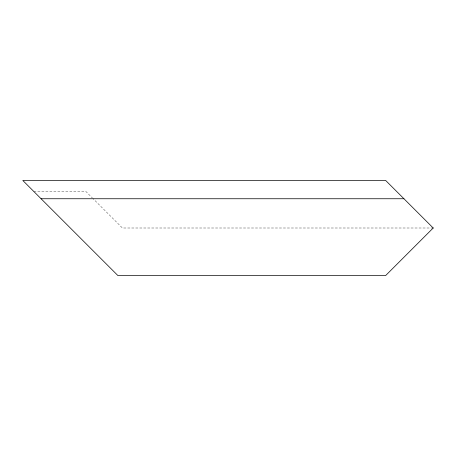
<?xml version="1.0" encoding="UTF-8"?>
<svg xmlns="http://www.w3.org/2000/svg" width="456" height="456" viewBox="0 0 456 456"><rect width="100%" height="100%" fill="white"/><g stroke="black" fill="none" stroke-linecap="round" stroke-linejoin="round"><path stroke-width="0.34" stroke-dasharray="2.28 1.71" d="M33.767 191.434L85.848 191.434L92.357 197.95M433.2 228L122.407 228L92.859 198.451"/><path stroke-width="0.68" d="M41.08 198.748L403.948 198.748M433.2 228L385.668 275.532L117.865 275.532L22.8 180.468L385.668 180.468L433.2 228"/></g></svg>
